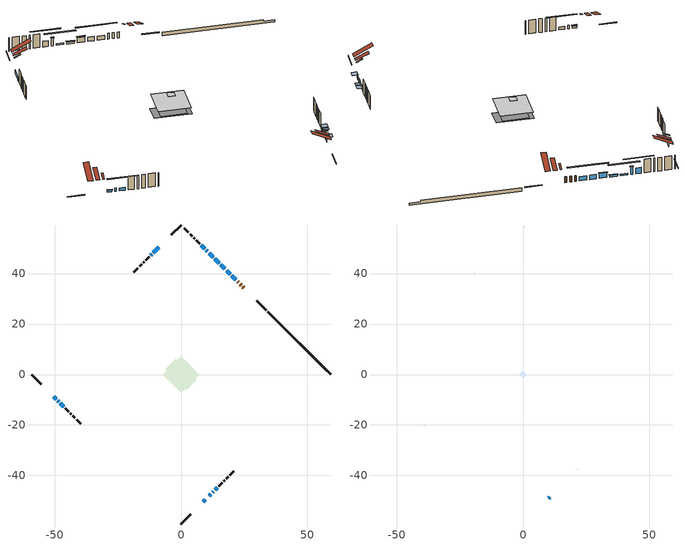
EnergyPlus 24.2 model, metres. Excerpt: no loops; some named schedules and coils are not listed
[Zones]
conditioned space
 floor adiabatic (Floor2 construction): -5.8,0 0,5.8 5.8,0 0,-5.8 z1.19
 floor adiabatic (AdiabaticFloorConstruction): -7.19,0 0,7.19 7.19,0 0,-7.19 z3.63
 floor foundation (Slab1 construction): -6.2,2.18 -2.18,6.2 6.2,-2.18 2.18,-6.2 z0
 wall outside (RimJoist1 construction): 0,-59.22 3.8,-55.41 / -59.22,0 -55.41,-3.8 / 0,59.22 -3.8,55.41 / 33.77,25.44 29.97,29.25 z1.19:1.49
 wall outside (AdiabaticWallConstruction 1): 24.94,34.28 24.51,34.7 / 23.86,35.36 23.43,35.79 / 22.77,36.44 22.4,36.81 z1.19:3.22
 wall outside (AdiabaticWallConstruction): -50.38,-8.83 -49.41,-9.8 z1.19:1.95; 8.83,-50.38 9.59,-49.63 z1.19:2.87; -48.76,-10.46 -48.46,-10.76 / -8.83,50.38 -10.91,48.31 / -11.56,47.65 -11.94,47.27 z1.19:2.41; -47.8,-11.42 -46.51,-12.71 / 12.5,-46.71 12.87,-46.35 z1.19:2.21; 21.75,37.47 20.13,39.09 / 19.48,39.74 18.04,41.18 z1.19:2.71; 11.2,-48.02 11.85,-47.37 z1.19:2.72; 17.38,41.84 15.73,43.49 z1.19:3.02; 15.07,44.15 13.42,45.8 / 12.76,46.46 11.11,48.11 z1.19:1.8; 10.45,48.77 10.02,49.2 z1.19:3.93; 9.36,49.85 8.07,51.15 z1.19:3.22; 13.52,-45.7 14.28,-44.94 z1.19:2.26
 wall outside (Wall1 construction): 14.93,-44.28 16.33,-42.89 / -45.85,-13.37 -44.46,-14.76 / -12.6,46.62 -13.99,45.23 / 7.41,51.8 6.02,53.2 z1.19:6.07
 wall outside (Wall2 construction): 16.98,-42.23 17.27,-41.94 / -43.8,-15.42 -43.51,-15.71 / -14.65,44.57 -14.94,44.28 / 5.36,53.85 5.07,54.15 z1.19:6.07
 wall outside (Wall3 construction): 17.93,-41.29 18.73,-40.48 / -42.85,-16.36 -42.05,-17.17 / -15.6,43.62 -16.4,42.82 / 4.41,54.8 3.61,55.61 z1.19:6.07
 wall outside (Wall4 construction): 19.39,-39.83 20.98,-38.24 / -41.39,-17.83 -39.8,-19.42 / -17.06,42.16 -18.65,40.57 / 2.95,56.26 1.36,57.85 z1.19:6.07
 wall foundation (FoundationWall1 construction): 34.43,24.79,0 34.43,24.79,1.19 56.74,2.48,1.19 56.74,2.48,0.7 59.22,0,0.7 59.22,0,0
 window (WindowConstruction): -50.38,-8.83 -49.41,-9.8 z1.19:1.95
 window (WindowConstruction 8): 8.83,-50.38 9.59,-49.63 z1.19:2.87
 window (WindowConstruction 14): -48.76,-10.46 -48.46,-10.76 z1.19:2.41
 window (WindowConstruction 9): -47.8,-11.42 -46.51,-12.71 z1.19:2.2
 window (WindowConstruction 10): -8.83,50.38 -10.91,48.31 z1.19:2.41
 window (WindowConstruction 11): 21.75,37.47 20.13,39.08 z1.19:2.71
 window (WindowConstruction 12): 19.48,39.74 18.04,41.18 z1.19:2.71
 window (WindowConstruction 15): -11.56,47.65 -11.94,47.28 z1.19:2.41
 window (WindowConstruction 1): 11.2,-48.02 11.85,-47.37 z1.19:2.71
 window (WindowConstruction 2): 17.38,41.84 15.73,43.49 z1.19:3.02
 window (WindowConstruction 3): 15.07,44.15 13.42,45.8 z1.19:1.8
 window (WindowConstruction 4): 12.76,46.46 11.11,48.11 z1.19:1.8
 window (WindowConstruction 5): 10.45,48.77 10.02,49.2 z1.19:3.93
 window (WindowConstruction 6): 9.36,49.85 8.07,51.15 z1.19:3.22
 window (WindowConstruction 13): 12.5,-46.71 12.86,-46.35 z1.19:2.2
 window (WindowConstruction 7): 13.52,-45.7 14.28,-44.94 z1.19:2.26
 door (Door): 24.94,34.28 24.51,34.7 z1.19:3.22
 door (Door 1): 23.86,35.36 23.43,35.79 z1.19:3.22
 door (Door 2): 22.77,36.44 22.41,36.81 z1.19:3.22
 ceiling adiabatic (AdiabaticFloorConstruction): 0,-7.19 7.19,0 0,7.19 -7.19,0 z3.63
 roof outside (Roof1 construction): 5.65,-53.56,6.07 1.39,-49.3,9.08 0.19,-50.49,9.08 4.46,-54.76,6.07; -53.56,-5.65,6.07 -49.3,-1.39,9.08 -50.49,-0.19,9.08 -54.76,-4.46,6.07; -5.65,53.56,6.07 -1.39,49.3,9.08 -0.19,50.49,9.08 -4.46,54.76,6.07; 28.12,31.1,6.07 23.85,26.83,9.08 25.05,25.64,9.08 29.31,29.9,6.07
 roof outside (Roof2 construction): 7.14,-52.08,6.07 4.09,-49.03,7.86 3.26,-49.86,7.86 6.31,-52.91,6.07; -52.08,-7.14,6.07 -49.03,-4.09,7.86 -49.86,-3.26,7.86 -52.91,-6.31,6.07; -7.14,52.08,6.07 -4.09,49.03,7.86 -3.26,49.86,7.86 -6.31,52.91,6.07; 26.64,32.58,6.07 23.59,29.53,7.86 24.41,28.7,7.86 27.46,31.75,6.07
attic - vented
 floor to conditioned space (Floor1 construction Reversed): -1.45,0 0,1.45 1.45,0 0,-1.45 z6.07
 wall outside (AdiabaticWallConstruction): 10.24,-48.97 10.54,-48.67 z1.19:2.41
 wall outside (Wall5 construction): 21.64,-37.58 21.69,-37.53 / -39.14,-20.07 -39.09,-20.12 / -19.3,39.91 -19.35,39.86 / 0.71,58.51 0.66,58.56 z1.19:6.07
 window (WindowConstruction 16): 10.24,-48.97 10.54,-48.67 z1.19:2.41
 roof outside (Roof3 construction): 8.18,-51.04,6.07 6.81,-49.67,7.03 6.43,-50.06,7.03 7.79,-51.42,6.07; -51.04,-8.18,6.07 -49.67,-6.81,7.03 -50.06,-6.43,7.03 -51.42,-7.79,6.07; -8.18,51.04,6.07 -6.81,49.67,7.03 -6.43,50.06,7.03 -7.79,51.42,6.07; 25.6,33.62,6.07 24.23,32.25,7.03 24.61,31.87,7.03 25.98,33.24,6.07
shading: -49.27,-9.95 -50.53,-8.69 -50.82,-8.98 -49.56,-10.24 z2.15; 9.8,-49.42 8.62,-50.6 9.91,-51.89 11.09,-50.71 z3.17; -43.78,-15.44 -50.53,-8.69 -50.82,-8.98 -44.07,-15.73 z6.06; 17.4,41.81 24.48,34.74 24.77,35.03 17.69,42.1 z6.57; 15.31,43.91 22.2,37.01 22.49,37.3 15.6,44.2 z6.57; 11.99,-47.23 11.06,-48.16 11.35,-48.45 12.28,-47.52 z2.92; 15.59,43.63 17.52,41.69 17.81,41.98 15.88,43.92 z3.22; 13.28,45.94 15.21,44 15.5,44.29 13.57,46.23 z2; 8.38,50.84 15.49,43.73 15.78,44.02 8.67,51.13 z5.66; 9.88,49.34 10.59,48.62 10.88,48.91 10.17,49.63 z4.13; 5.34,53.88 12.09,47.13 12.38,47.42 5.63,54.17 z7.08; 13.08,-46.14 12.29,-46.92 13.59,-48.22 14.37,-47.43 z2.5; 14.49,-44.73 13.31,-45.91 14.6,-47.2 15.78,-46.02 z2.56
[Building]
Building 1: Terrain=Suburbs
[Site:Location]
Quebec Intl AP_QC: Latitude {deg}=46.8; Longitude {deg}=-71.38; Time Zone {hr}=-5; Elevation {m}=74; Keep Site Location Information=Yes
[Site:GroundTemperature:Shallow]
0.0108218, -2.24938, -2.43038, -1.3578, 2.94801, 7.23376, 10.9493, 13.303, 13.5029, 11.5886, 7.96783, 3.81355
[Site:WaterMainsTemperature]
Calculation Method=Schedule; Temperature Schedule=mains temperature schedule
[Material] Roughness=Rough; Thermal Absorptance=0.9
Name | Thickness {m} | Conductivity {W/m-K} | Density {kg/m3} | Specific Heat {J/kg-K} | Solar Absorptance | Visible Absorptance
asphalt or fiberglass shingles | 0.00635 | 0.162714 | 1121.4 | 1465.45 | 0.4 | 0.4
ceiling loosefill ins | 0.0846667 | 0.0480833 | 16.02 | 1046.75 | 0.7 | 0.7
ceiling stud and cavity | 0.1397 | 0.10943 | 65.682 | 1177.47 | 0.7 | 0.7
concrete 4.0 in. | 0.1016 | 1.803125 | 2242.8 | 837.4 | 0.7 | 0.7
concrete 8.0 in. | 0.2032 | 1.803125 | 2242.8 | 837.4 | 0.7 | 0.7
door material | 0.04445 | 0.188738 | 512.64 | 1214.23 | 0.7 | 0.7
door material 1 | 0.04445 | 0.0451087 | 512.64 | 1214.23 | 0.7 | 0.7
exterior vertical ins | 0.00243554 | 0.029427 | 32.04 | 1214.23 | 0.7 | 0.7
floor covering | 0.0127 | 9.015625 | 54.468 | 1339.84 | 0.6 | 0.6
floor covering 1 | 0.0127 | 0.0433444 | 54.468 | 1339.84 | 0.6 | 0.6
floor rigid ins; wall rigid ins | 0.512978 | 0.029427 | 32.04 | 1214.23 | 0.7 | 0.7
floor stud and cavity | 0.0889 | 0.234607 | 50.32683 | 1063.81 | 0.7 | 0.7
floor stud and cavity 1 | 0.1397 | 1.75129 | 37.0049 | 1207.88 | 0.7 | 0.7
furniture material conditioned space 1 | 0.1524 | 0.115458 | 640.8 | 1214.23 | 0.6 | 0.6
gypsum board | 0.0127 | 0.160291 | 801 | 837.4 | 0.6 | 0.6
gypsum board 1 | 0.0127 | 0.160291 | 801 | 837.4 | 0.7 | 0.7
osb sheathing 0.5 in. | 0.0127 | 0.115458 | 512.64 | 1214.23 | 0.7 | 0.7
osb sheathing 0.75 in. | 0.01905 | 0.115458 | 512.64 | 1214.23 | 0.7 | 0.7
osb sheathing 2.0 in. | 0.0508 | 0.115458 | 512.64 | 1214.23 | 0.7 | 0.7
rim joist stud and cavity | 0.0508 | 0.0359914 | 125.044 | 1163.47 | 0.6 | 0.6
roof rigid ins | 0.051816 | 0.029427 | 32.04 | 1214.23 | 0.7 | 0.7
roof stud and cavity | 0.2032 | 0.174816 | 78.34581 | 1123.46 | 0.7 | 0.7
roof stud and cavity 1 | 0.2032 | 0.17795 | 78.34581 | 1123.46 | 0.7 | 0.7
wall stud and cavity | 0.1397 | 0.0933394 | 139.0536 | 1170.24 | 0.7 | 0.7
wall stud and cavity 1 | 0.1397 | 0.0962846 | 139.0536 | 1170.24 | 0.7 | 0.7
wall stud and cavity 2 | 0.1397 | 0.0870893 | 139.0536 | 1170.24 | 0.7 | 0.7
wall stud and cavity 3 | 0.1397 | 0.0930111 | 139.0536 | 1170.24 | 0.7 | 0.7
wall stud and cavity 4 | 0.0889 | 6.1454 | 50.32683 | 1063.81 | 0.6 | 0.6
wall stud and cavity 5 | 0.0889 | 0.380278 | 52.3479 | 1209.89 | 0.7 | 0.7
wall stud and cavity 6 | 0.0889 | 0.391764 | 83.0341 | 1211.67 | 0.7 | 0.7
wood siding | 0.0254 | 0.102417 | 544.68 | 1172.36 | 0.4 | 0.4
wood siding 1 | 0.00254 | 0.102417 | 544.68 | 1172.36 | 0.4 | 0.4
wood siding 2; wood siding 3; wood siding 4 | 0.0254 | 0.102417 | 544.68 | 1172.36 | 0.7 | 0.7
[WindowMaterial:SimpleGlazingSystem]
Name | U-Factor {W/m2-K} | Solar Heat Gain Coefficient
WindowMaterial | 2.96164 | 0.56
WindowMaterial 1 | 2.94348 | 0.59
WindowMaterial 10 | 2.898619 | 0.65
WindowMaterial 11 | 2.90259 | 0.65
WindowMaterial 12 | 5.29076 | 0.67
WindowMaterial 13 | 3.04 | 0.45
WindowMaterial 14 | 2.76689 | 0.48
WindowMaterial 2 | 2.890102 | 0.66
WindowMaterial 3 | 2.972433 | 0.56
WindowMaterial 4 | 2.97073 | 0.56
WindowMaterial 5 | 2.97584 | 0.59
WindowMaterial 6 | 2.94859 | 0.58
WindowMaterial 7 | 2.92871 | 0.61
WindowMaterial 8 | 2.961077 | 0.56
WindowMaterial 9 | 2.89692 | 0.66
[Construction]
AdiabaticFloorConstruction: floor stud and cavity 1, floor rigid ins, osb sheathing 0.75 in., floor covering 1
AdiabaticWallConstruction: wood siding 3, wall rigid ins, wall stud and cavity 5, gypsum board
AdiabaticWallConstruction 1: wood siding 4, wall rigid ins, wall stud and cavity 5, gypsum board
Door; Door 2: door material
Door 1: door material 1
Floor1 construction Reversed: gypsum board, ceiling stud and cavity, ceiling loosefill ins
Floor2 construction: floor stud and cavity, floor covering
FoundationWall1 construction: concrete 8.0 in., gypsum board 1
furniture construction conditioned space 1: furniture material conditioned space 1
PartitionWallConstruction: gypsum board, wall stud and cavity 6, gypsum board
RimJoist1 construction: wood siding 2, osb sheathing 2.0 in., rim joist stud and cavity
Roof1 construction: asphalt or fiberglass shingles, roof rigid ins, osb sheathing 0.75 in., roof stud and cavity, gypsum board
Roof2 construction: asphalt or fiberglass shingles, roof rigid ins, osb sheathing 0.75 in., roof stud and cavity 1, gypsum board
Roof3 construction: asphalt or fiberglass shingles
Slab1 construction: concrete 4.0 in.
Wall1 construction: wood siding, osb sheathing 0.5 in., wall stud and cavity, gypsum board
Wall2 construction: wood siding, osb sheathing 0.5 in., wall stud and cavity 1, gypsum board
Wall3 construction: wood siding, osb sheathing 0.5 in., wall stud and cavity 2, gypsum board
Wall4 construction: wood siding, osb sheathing 0.5 in., wall stud and cavity 3, gypsum board
Wall5 construction: wood siding 1, wall stud and cavity 4
WindowConstruction: WindowMaterial
WindowConstruction 1: WindowMaterial 1
WindowConstruction 10: WindowMaterial 9
WindowConstruction 11: WindowMaterial 10
WindowConstruction 12: WindowMaterial 11
WindowConstruction 13; WindowConstruction 16: WindowMaterial 12
WindowConstruction 14: WindowMaterial 13
WindowConstruction 15: WindowMaterial 14
WindowConstruction 2: WindowMaterial 2
WindowConstruction 3; WindowConstruction 4: WindowMaterial 3
WindowConstruction 5: WindowMaterial 4
WindowConstruction 6: WindowMaterial 5
WindowConstruction 7: WindowMaterial 6
WindowConstruction 8: WindowMaterial 7
WindowConstruction 9: WindowMaterial 8
[Zone] Multiplier=1; Part of Total Floor Area=Yes
Name | Volume {m3}
attic - vented | 0.636983
conditioned space | 264.8
[Space]
Name | Zone | Volume {m3}
attic - vented 1 | attic - vented | 0.636983
conditioned space 1 | conditioned space | 264.8
[ZoneInfiltration:EffectiveLeakageArea]
infil attic - vented 1: Zone or Space=attic - vented 1; Schedule=Always On Discrete; Effective Air Leakage Area {cm2}=154.338; Stack Coefficient=0.000406458; Wind Coefficient=1.36216e-05
[ZoneMixing]
whole house fan mix: Zone or Space=attic - vented; Schedule=Always On Continuous; Design Flow Rate Calculation Method=Flow/Zone; Design Flow Rate {m3/s}=0; Source Zone or Space=conditioned space
[SurfaceProperty:ExposedFoundationPerimeter]
Slab1: Exposed Perimeter Calculation Method=TotalExposedPerimeter; Total Exposed Perimeter {m}=35.053
[InternalMass] Zone or ZoneList=conditioned space; Space or SpaceList=conditioned space 1
Name | Construction | Surface Area {m2}
furniture mass conditioned space 1 | furniture construction conditioned space 1 | 95.2478
partition wall mass | PartitionWallConstruction | 170.81
[Lights]
interior lighting: Zone or ZoneList or Space or SpaceList=conditioned space 1; Schedule=interior lighting schedule; Design Level Calculation Method=LightingLevel; Lighting Level {W}=343.2; Return Air Fraction=0; Fraction Radiant=0.6; Fraction Visible=0.2; Fraction Replaceable=1
[People]
occupants: Zone or ZoneList or Space or SpaceList=conditioned space 1; Number of People Schedule=occupants schedule; Number of People Calculation Method=People; Number of People=3; Fraction Radiant=0.314171; Sensible Heat Fraction=0.56303; Activity Level Schedule=occupants activity schedule; Carbon Dioxide Generation Rate {m3/s-W}=0; Enable ASHRAE 55 Comfort Warnings=No; Mean Radiant Temperature Calculation Type=EnclosureAveraged
[ElectricEquipment] Zone or ZoneList or Space or SpaceList=conditioned space 1; Design Level Calculation Method=EquipmentLevel
Name | Schedule | Design Level {W} | Fraction Latent | Fraction Radiant | Fraction Lost
clothes dryer | clothes dryer schedule | 140.772 | 0.015 | 0.081 | 0.85
clothes washer | clothes washer schedule | 32.1985 | 0.03 | 0.162 | 0.7
cooking range | cooking range schedule | 215.147 | 0.08 | 0.432 | 0.2
dishwasher | dishwasher schedule | 66.8632 | 0.3 | 0.18 | 0.4
fridge | fridge schedule | 72.9452 | 0 | 0.6 | 0
mech vent house fan | mech vent house fan schedule | 0 | 0 | 0 | 1
mech vent house fan cfis | mech vent house fan cfis schedule | 0 | 0 | 0 | 0
mech vent range fan 0 | mech vent range fan 0 schedule | 57 | 0 | 0 | 1
misc plug loads | misc plug loads schedule | 494.7 | 0.045 | 0.513 | 0.1
whole house fan | Always On Discrete | 0 | 0 | 0 | 1
[OtherEquipment] Zone or ZoneList or Space or SpaceList=conditioned space 1; Design Level Calculation Method=EquipmentLevel
Name | Fuel Type | Schedule | Design Level {W} | Fraction Latent | Fraction Radiant | Fraction Lost
clothes dryer 1 | Electricity | clothes dryer schedule | 0 | 0.015 | 0.081 | 0.85
cooking range 1 | Electricity | cooking range schedule | 0 | 0.08 | 0.432 | 0.2
general water use latent | None | general water use schedule | 62.594 | 1 | 0 | 0
general water use sensible | None | general water use schedule | -61.6891 | 0 | 0.6 | 0
mech vent house fan latent load | None | Always On Discrete | 0 | 1 | 0 | 0
mech vent house fan sensible load | None | Always On Discrete | 0 | 0 | 0 | 0
water heater energy adjustment1 | Electricity | Always On Discrete | 0.01 | 0 | 0 | 1
[ZoneInfiltration:DesignFlowRate] Zone or ZoneList or Space or SpaceList=conditioned space 1; Schedule=Always On Discrete; Design Flow Rate Calculation Method=Flow/Zone; Design Flow Rate {m3/s}=0
infil flow; natural vent flow; whole house fan flow
[ZoneControl:Thermostat]
conditioned space Thermostat: Zone or ZoneList=conditioned space; Control Type Schedule=conditioned space Thermostat Schedule; Control 1=conditioned space temperature setpoint; Temperature Difference Between Cutout And Setpoint {deltaC}=0
[ThermostatSetpoint:DualSetpoint]
conditioned space temperature setpoint: Heating Setpoint Temperature Schedule=heating setpoint; Cooling Setpoint Temperature Schedule=cooling setpoint
[AirLoopHVAC:UnitarySystem]
unit heater unitary system: Control Type=Load; Controlling Zone or Thermostat Location=conditioned space; Dehumidification Control Type=None; Availability Schedule=Always On Discrete; Supply Fan=unit heater supply fan; Fan Placement=BlowThrough; Supply Air Fan Operating Mode Schedule=unit heater auto fan schedule; Heating Coil=unit heater htg coil; DX Heating Coil Sizing Ratio=1; Use DOAS DX Cooling Coil=No; Minimum Supply Air Temperature {C}=2; Latent Load Control=SensibleOnlyLoadControl; Cooling Supply Air Flow Rate Method=None; Heating Supply Air Flow Rate Method=SupplyAirFlowRate; Heating Supply Air Flow Rate {m3/s}=0.00141584; No Load Supply Air Flow Rate Method=SupplyAirFlowRate; No Load Supply Air Flow Rate {m3/s}=0; No Load Supply Air Flow Rate Control Set To Low Speed=Yes; Maximum Supply Air Temperature {C}=48.8889; Maximum Outdoor Dry-Bulb Temperature for Supplemental Heater Operation {C}=21; Ancillary On-Cycle Electric Power {W}=0; Ancillary Off-Cycle Electric Power {W}=0
[Zone equipment]
conditioned space: electric baseboard, unit heater unitary system
[Foundation:Kiva]
Foundation Kiva 1: Initial Indoor Air Temperature {C}=18; Wall Height Above Grade {m}=1.19; Wall Depth Below Slab {m}=0.2032; Custom Block Material Name 1=exterior vertical ins; Custom Block Depth 1 {m}=1.19; Custom Block X Position 1 {m}=0.2159; Custom Block Z Position 1 {m}=0
[Foundation:Kiva:Settings]
Soil Conductivity {W/m-K}=0.849921; Soil Density {kg/m3}=1842.3; Soil Specific Heat {J/kg-K}=418.7; Ground Solar Absorptivity=0.9; Ground Thermal Absorptivity=0.9; Ground Surface Roughness {m}=0.03; Far-Field Width {m}=40; Deep-Ground Boundary Condition=ZeroFlux; Deep-Ground Depth {m}=40; Minimum Cell Dimension {m}=0.2; Maximum Cell Growth Coefficient=3; Simulation Timestep=Timestep
[Exterior:Lights]
exterior lighting: Schedule=exterior lighting schedule; Design Level {W}=75.6
[EnergyManagementSystem:Sensor] Output:Variable or Output:Meter Index Key=conditioned space
Name | Output:Variable or Output:Meter
conditioned_space_clg_unmet_s | Zone Cooling Setpoint Not Met Time
conditioned_space_htg_unmet_s | Zone Heating Setpoint Not Met Time
fridge_tin_s; tin_s; tin_s_1 | Zone Mean Air Temperature
tout_s | Zone Outdoor Air Drybulb Temperature
win_s | Zone Air Humidity Ratio
[Schedule:Constant]
Name | Hourly Value
Always On Continuous; mech vent house fan schedule; mech vent house fan cfis schedule; Always On Discrete | 1
occupants activity schedule | 117.228
fridge schedule; unit heater auto fan schedule | 0
[Schedule:Week:Daily]
interior lighting schedule Week Rule - Jan1-Jan27: interior lighting schedule day, interior lighting schedule day, interior lighting schedule day, interior lighting schedule day, interior lighting schedule day, interior lighting schedule day, interior lighting schedule day, interior lighting schedule default day, interior lighting schedule default day, interior lighting schedule default day, interior lighting schedule default day, interior lighting schedule default day
interior lighting schedule Week Rule - Jan28-Feb3: interior lighting schedule day, interior lighting schedule day, interior lighting schedule day, interior lighting schedule day, interior lighting schedule day 1, interior lighting schedule day 1, interior lighting schedule day 1, interior lighting schedule default day, interior lighting schedule default day, interior lighting schedule default day, interior lighting schedule default day, interior lighting schedule default day
interior lighting schedule Week Rule - Feb4-Feb24: interior lighting schedule day 1, interior lighting schedule day 1, interior lighting schedule day 1, interior lighting schedule day 1, interior lighting schedule day 1, interior lighting schedule day 1, interior lighting schedule day 1, interior lighting schedule default day, interior lighting schedule default day, interior lighting schedule default day, interior lighting schedule default day, interior lighting schedule default day
interior lighting schedule Week Rule - Feb25-Mar3: interior lighting schedule day 1, interior lighting schedule day 1, interior lighting schedule day 1, interior lighting schedule day 1, interior lighting schedule day 2, interior lighting schedule day 2, interior lighting schedule day 2, interior lighting schedule default day, interior lighting schedule default day, interior lighting schedule default day, interior lighting schedule default day, interior lighting schedule default day
interior lighting schedule Week Rule - Mar4-Mar31: interior lighting schedule day 2, interior lighting schedule day 2, interior lighting schedule day 2, interior lighting schedule day 2, interior lighting schedule day 2, interior lighting schedule day 2, interior lighting schedule day 2, interior lighting schedule default day, interior lighting schedule default day, interior lighting schedule default day, interior lighting schedule default day, interior lighting schedule default day
interior lighting schedule Week Rule - Apr1-Apr28: interior lighting schedule day 3, interior lighting schedule day 3, interior lighting schedule day 3, interior lighting schedule day 3, interior lighting schedule day 3, interior lighting schedule day 3, interior lighting schedule day 3, interior lighting schedule default day, interior lighting schedule default day, interior lighting schedule default day, interior lighting schedule default day, interior lighting schedule default day
interior lighting schedule Week Rule - Apr29-May5: interior lighting schedule day 3, interior lighting schedule day 3, interior lighting schedule day 4, interior lighting schedule day 4, interior lighting schedule day 4, interior lighting schedule day 4, interior lighting schedule day 4, interior lighting schedule default day, interior lighting schedule default day, interior lighting schedule default day, interior lighting schedule default day, interior lighting schedule default day
interior lighting schedule Week Rule - May6-May26: interior lighting schedule day 4, interior lighting schedule day 4, interior lighting schedule day 4, interior lighting schedule day 4, interior lighting schedule day 4, interior lighting schedule day 4, interior lighting schedule day 4, interior lighting schedule default day, interior lighting schedule default day, interior lighting schedule default day, interior lighting schedule default day, interior lighting schedule default day
interior lighting schedule Week Rule - May27-Jun2: interior lighting schedule day 4, interior lighting schedule day 4, interior lighting schedule day 4, interior lighting schedule day 4, interior lighting schedule day 4, interior lighting schedule day 5, interior lighting schedule day 5, interior lighting schedule default day, interior lighting schedule default day, interior lighting schedule default day, interior lighting schedule default day, interior lighting schedule default day
interior lighting schedule Week Rule - Jun3-Jun30: interior lighting schedule day 5, interior lighting schedule day 5, interior lighting schedule day 5, interior lighting schedule day 5, interior lighting schedule day 5, interior lighting schedule day 5, interior lighting schedule day 5, interior lighting schedule default day, interior lighting schedule default day, interior lighting schedule default day, interior lighting schedule default day, interior lighting schedule default day
interior lighting schedule Week Rule - Jul1-Jul28: interior lighting schedule day 6, interior lighting schedule day 6, interior lighting schedule day 6, interior lighting schedule day 6, interior lighting schedule day 6, interior lighting schedule day 6, interior lighting schedule day 6, interior lighting schedule default day, interior lighting schedule default day, interior lighting schedule default day, interior lighting schedule default day, interior lighting schedule default day
interior lighting schedule Week Rule - Jul29-Aug4: interior lighting schedule day 6, interior lighting schedule day 6, interior lighting schedule day 6, interior lighting schedule day 7, interior lighting schedule day 7, interior lighting schedule day 7, interior lighting schedule day 7, interior lighting schedule default day, interior lighting schedule default day, interior lighting schedule default day, interior lighting schedule default day, interior lighting schedule default day
interior lighting schedule Week Rule - Aug5-Aug25: interior lighting schedule day 7, interior lighting schedule day 7, interior lighting schedule day 7, interior lighting schedule day 7, interior lighting schedule day 7, interior lighting schedule day 7, interior lighting schedule day 7, interior lighting schedule default day, interior lighting schedule default day, interior lighting schedule default day, interior lighting schedule default day, interior lighting schedule default day
interior lighting schedule Week Rule - Aug26-Sep1: interior lighting schedule day 7, interior lighting schedule day 7, interior lighting schedule day 7, interior lighting schedule day 7, interior lighting schedule day 7, interior lighting schedule day 7, interior lighting schedule day 8, interior lighting schedule default day, interior lighting schedule default day, interior lighting schedule default day, interior lighting schedule default day, interior lighting schedule default day
interior lighting schedule Week Rule - Sep2-Sep29: interior lighting schedule day 8, interior lighting schedule day 8, interior lighting schedule day 8, interior lighting schedule day 8, interior lighting schedule day 8, interior lighting schedule day 8, interior lighting schedule day 8, interior lighting schedule default day, interior lighting schedule default day, interior lighting schedule default day, interior lighting schedule default day, interior lighting schedule default day
interior lighting schedule Week Rule - Sep30-Oct6: interior lighting schedule day 8, interior lighting schedule day 9, interior lighting schedule day 9, interior lighting schedule day 9, interior lighting schedule day 9, interior lighting schedule day 9, interior lighting schedule day 9, interior lighting schedule default day, interior lighting schedule default day, interior lighting schedule default day, interior lighting schedule default day, interior lighting schedule default day
interior lighting schedule Week Rule - Oct7-Oct27: interior lighting schedule day 9, interior lighting schedule day 9, interior lighting schedule day 9, interior lighting schedule day 9, interior lighting schedule day 9, interior lighting schedule day 9, interior lighting schedule day 9, interior lighting schedule default day, interior lighting schedule default day, interior lighting schedule default day, interior lighting schedule default day, interior lighting schedule default day
interior lighting schedule Week Rule - Oct28-Nov3: interior lighting schedule day 9, interior lighting schedule day 9, interior lighting schedule day 9, interior lighting schedule day 9, interior lighting schedule day 10, interior lighting schedule day 10, interior lighting schedule day 10, interior lighting schedule default day, interior lighting schedule default day, interior lighting schedule default day, interior lighting schedule default day, interior lighting schedule default day
interior lighting schedule Week Rule - Nov4-Nov24: interior lighting schedule day 10, interior lighting schedule day 10, interior lighting schedule day 10, interior lighting schedule day 10, interior lighting schedule day 10, interior lighting schedule day 10, interior lighting schedule day 10, interior lighting schedule default day, interior lighting schedule default day, interior lighting schedule default day, interior lighting schedule default day, interior lighting schedule default day
interior lighting schedule Week Rule - Nov25-Dec1: interior lighting schedule day 10, interior lighting schedule day 10, interior lighting schedule day 10, interior lighting schedule day 10, interior lighting schedule day 10, interior lighting schedule day 10, interior lighting schedule day 11, interior lighting schedule default day, interior lighting schedule default day, interior lighting schedule default day, interior lighting schedule default day, interior lighting schedule default day
interior lighting schedule Week Rule - Dec2-Dec31: interior lighting schedule day 11, interior lighting schedule day 11, interior lighting schedule day 11, interior lighting schedule day 11, interior lighting schedule day 11, interior lighting schedule day 11, interior lighting schedule day 11, interior lighting schedule default day, interior lighting schedule default day, interior lighting schedule default day, interior lighting schedule default day, interior lighting schedule default day
occupants schedule Week Rule - Jan1-Dec31: occupants schedule day, occupants schedule day, occupants schedule day, occupants schedule day, occupants schedule day, occupants schedule day, occupants schedule day, occupants schedule default day, occupants schedule default day, occupants schedule default day, occupants schedule default day, occupants schedule default day
clothes dryer schedule Week Rule - Jan1-Dec31: clothes dryer schedule day, clothes dryer schedule day, clothes dryer schedule day, clothes dryer schedule day, clothes dryer schedule day, clothes dryer schedule day, clothes dryer schedule day, clothes dryer schedule default day, clothes dryer schedule default day, clothes dryer schedule default day, clothes dryer schedule default day, clothes dryer schedule default day
clothes washer schedule Week Rule - Jan1-Dec31: clothes washer schedule day, clothes washer schedule day, clothes washer schedule day, clothes washer schedule day, clothes washer schedule day, clothes washer schedule day, clothes washer schedule day, clothes washer schedule default day, clothes washer schedule default day, clothes washer schedule default day, clothes washer schedule default day, clothes washer schedule default day
cooking range schedule Week Rule - Jan1-Dec31: cooking range schedule day, cooking range schedule day, cooking range schedule day, cooking range schedule day, cooking range schedule day, cooking range schedule day, cooking range schedule day, cooking range schedule default day, cooking range schedule default day, cooking range schedule default day, cooking range schedule default day, cooking range schedule default day
dishwasher schedule Week Rule - Jan1-Dec31: dishwasher schedule day, dishwasher schedule day, dishwasher schedule day, dishwasher schedule day, dishwasher schedule day, dishwasher schedule day, dishwasher schedule day, dishwasher schedule default day, dishwasher schedule default day, dishwasher schedule default day, dishwasher schedule default day, dishwasher schedule default day
mech vent range fan 0 schedule Week Rule - Jan1-Dec31: mech vent range fan 0 schedule day, mech vent range fan 0 schedule day, mech vent range fan 0 schedule day, mech vent range fan 0 schedule day, mech vent range fan 0 schedule day, mech vent range fan 0 schedule day, mech vent range fan 0 schedule day, mech vent range fan 0 schedule default day, mech vent range fan 0 schedule default day, mech vent range fan 0 schedule default day, mech vent range fan 0 schedule default day, mech vent range fan 0 schedule default day
misc plug loads schedule Week Rule - Jan1-Dec31: misc plug loads schedule day, misc plug loads schedule day, misc plug loads schedule day, misc plug loads schedule day, misc plug loads schedule day, misc plug loads schedule day, misc plug loads schedule day, misc plug loads schedule default day, misc plug loads schedule default day, misc plug loads schedule default day, misc plug loads schedule default day, misc plug loads schedule default day
general water use schedule Week Rule - Jan1-Dec31: general water use schedule day, general water use schedule day, general water use schedule day, general water use schedule day, general water use schedule day, general water use schedule day, general water use schedule day, general water use schedule default day, general water use schedule default day, general water use schedule default day, general water use schedule default day, general water use schedule default day
exterior lighting schedule Week Rule - Jan1-Jan27: exterior lighting schedule day, exterior lighting schedule day, exterior lighting schedule day, exterior lighting schedule day, exterior lighting schedule day, exterior lighting schedule day, exterior lighting schedule day, exterior lighting schedule default day, exterior lighting schedule default day, exterior lighting schedule default day, exterior lighting schedule default day, exterior lighting schedule default day
exterior lighting schedule Week Rule - Jan28-Feb3: exterior lighting schedule day, exterior lighting schedule day, exterior lighting schedule day, exterior lighting schedule day, exterior lighting schedule day 1, exterior lighting schedule day 1, exterior lighting schedule day 1, exterior lighting schedule default day, exterior lighting schedule default day, exterior lighting schedule default day, exterior lighting schedule default day, exterior lighting schedule default day
exterior lighting schedule Week Rule - Feb4-Feb24: exterior lighting schedule day 1, exterior lighting schedule day 1, exterior lighting schedule day 1, exterior lighting schedule day 1, exterior lighting schedule day 1, exterior lighting schedule day 1, exterior lighting schedule day 1, exterior lighting schedule default day, exterior lighting schedule default day, exterior lighting schedule default day, exterior lighting schedule default day, exterior lighting schedule default day
exterior lighting schedule Week Rule - Feb25-Mar3: exterior lighting schedule day 1, exterior lighting schedule day 1, exterior lighting schedule day 1, exterior lighting schedule day 1, exterior lighting schedule day 2, exterior lighting schedule day 2, exterior lighting schedule day 2, exterior lighting schedule default day, exterior lighting schedule default day, exterior lighting schedule default day, exterior lighting schedule default day, exterior lighting schedule default day
[Schedule:Year]
interior lighting schedule: interior lighting schedule Week Rule - Jan1-Jan27, 1, 1, 1, 27, interior lighting schedule Week Rule - Jan28-Feb3, 1, 28, 2, 3, interior lighting schedule Week Rule - Feb4-Feb24, 2, 4, 2, 24, interior lighting schedule Week Rule - Feb25-Mar3, 2, 25, 3, 3, interior lighting schedule Week Rule - Mar4-Mar31, 3, 4, 3, 31, interior lighting schedule Week Rule - Apr1-Apr28, 4, 1, 4, 28, interior lighting schedule Week Rule - Apr29-May5, 4, 29, 5, 5, interior lighting schedule Week Rule - May6-May26, 5, 6, 5, 26, interior lighting schedule Week Rule - May27-Jun2, 5, 27, 6, 2, interior lighting schedule Week Rule - Jun3-Jun30, 6, 3, 6, 30, interior lighting schedule Week Rule - Jul1-Jul28, 7, 1, 7, 28, interior lighting schedule Week Rule - Jul29-Aug4, 7, 29, 8, 4, interior lighting schedule Week Rule - Aug5-Aug25, 8, 5, 8, 25, interior lighting schedule Week Rule - Aug26-Sep1, 8, 26, 9, 1, interior lighting schedule Week Rule - Sep2-Sep29, 9, 2, 9, 29, interior lighting schedule Week Rule - Sep30-Oct6, 9, 30, 10, 6, interior lighting schedule Week Rule - Oct7-Oct27, 10, 7, 10, 27, interior lighting schedule Week Rule - Oct28-Nov3, 10, 28, 11, 3, interior lighting schedule Week Rule - Nov4-Nov24, 11, 4, 11, 24, interior lighting schedule Week Rule - Nov25-Dec1, 11, 25, 12, 1, interior lighting schedule Week Rule - Dec2-Dec31, 12, 2, 12, 31
occupants schedule: occupants schedule Week Rule - Jan1-Dec31, 1, 1, 12, 31
clothes dryer schedule: clothes dryer schedule Week Rule - Jan1-Dec31, 1, 1, 12, 31
clothes washer schedule: clothes washer schedule Week Rule - Jan1-Dec31, 1, 1, 12, 31
cooking range schedule: cooking range schedule Week Rule - Jan1-Dec31, 1, 1, 12, 31
dishwasher schedule: dishwasher schedule Week Rule - Jan1-Dec31, 1, 1, 12, 31
mech vent range fan 0 schedule: mech vent range fan 0 schedule Week Rule - Jan1-Dec31, 1, 1, 12, 31
misc plug loads schedule: misc plug loads schedule Week Rule - Jan1-Dec31, 1, 1, 12, 31
general water use schedule: general water use schedule Week Rule - Jan1-Dec31, 1, 1, 12, 31
exterior lighting schedule: exterior lighting schedule Week Rule - Jan1-Jan27, 1, 1, 1, 27, exterior lighting schedule Week Rule - Jan28-Feb3, 1, 28, 2, 3, exterior lighting schedule Week Rule - Feb4-Feb24, 2, 4, 2, 24, exterior lighting schedule Week Rule - Feb25-Mar3, 2, 25, 3, 3, exterior lighting schedule Week Rule - Mar4-Mar31, 3, 4, 3, 31, exterior lighting schedule Week Rule - Apr1-Apr28, 4, 1, 4, 28, exterior lighting schedule Week Rule - Apr29-May5, 4, 29, 5, 5, exterior lighting schedule Week Rule - May6-May26, 5, 6, 5, 26, exterior lighting schedule Week Rule - May27-Jun2, 5, 27, 6, 2, exterior lighting schedule Week Rule - Jun3-Jun30, 6, 3, 6, 30, exterior lighting schedule Week Rule - Jul1-Jul28, 7, 1, 7, 28, exterior lighting schedule Week Rule - Jul29-Aug4, 7, 29, 8, 4, exterior lighting schedule Week Rule - Aug5-Aug25, 8, 5, 8, 25, exterior lighting schedule Week Rule - Aug26-Sep1, 8, 26, 9, 1, exterior lighting schedule Week Rule - Sep2-Sep29, 9, 2, 9, 29, exterior lighting schedule Week Rule - Sep30-Oct6, 9, 30, 10, 6, exterior lighting schedule Week Rule - Oct7-Oct27, 10, 7, 10, 27, exterior lighting schedule Week Rule - Oct28-Nov3, 10, 28, 11, 3, exterior lighting schedule Week Rule - Nov4-Nov24, 11, 4, 11, 24, exterior lighting schedule Week Rule - Nov25-Dec1, 11, 25, 12, 1, exterior lighting schedule Week Rule - Dec2-Dec31, 12, 2, 12, 31
[Schedule:Compact]
conditioned space Thermostat Schedule: Through: 12/31, For: AllDays, Until: 24:00, 4
mains temperature schedule: Through: 01/01, For: AllDays, Until: 24:00, 5.175, Through: 01/02, For: AllDays, Until: 24:00, 5.10167, Through: 01/03, For: AllDays, Until: 24:00, 5.02889, Through: 01/04, For: AllDays, Until: 24:00, 4.95778, Through: 01/05, For: AllDays, Until: 24:00, 4.88778, Through: 01/06, For: AllDays, Until: 24:00, 4.81833, Through: 01/07, For: AllDays, Until: 24:00, 4.75056, Through: 01/08, For: AllDays, Until: 24:00, 4.68389, Through: 01/09, For: AllDays, Until: 24:00, 4.61833, Through: 01/10, For: AllDays, Until: 24:00, 4.55389, Through: 01/11, For: AllDays, Until: 24:00, 4.49056, Through: 01/12, For: AllDays, Until: 24:00, 4.42889, Through: 01/13, For: AllDays, Until: 24:00, 4.36778, Through: 01/14, For: AllDays, Until: 24:00, 4.30889, Through: 01/15, For: AllDays, Until: 24:00, 4.25056, Through: 01/16, For: AllDays, Until: 24:00, 4.19389, Through: 01/17, For: AllDays, Until: 24:00, 4.13833, Through: 01/18, For: AllDays, Until: 24:00, 4.08444, Through: 01/19, For: AllDays, Until: 24:00, 4.03167, Through: 01/20, For: AllDays, Until: 24:00, 3.98056, Through: 01/21, For: AllDays, Until: 24:00, 3.93056, Through: 01/22, For: AllDays, Until: 24:00, 3.88222, Through: 01/23, For: AllDays, Until: 24:00, 3.835, Through: 01/24, For: AllDays, Until: 24:00, 3.78944, Through: 01/25, For: AllDays, Until: 24:00, 3.74556, Through: 01/26, For: AllDays, Until: 24:00, 3.70278, Through: 01/27, For: AllDays, Until: 24:00, 3.66167, Through: 01/28, For: AllDays, Until: 24:00, 3.62167, Through: 01/29, For: AllDays, Until: 24:00, 3.58389, Through: 01/30, For: AllDays, Until: 24:00, 3.54722, Through: 01/31, For: AllDays, Until: 24:00, 3.51167, Through: 02/01, For: AllDays, Until: 24:00, 3.47833, Through: 02/02, For: AllDays, Until: 24:00, 3.44611, Through: 02/03, For: AllDays, Until: 24:00, 3.41556, Through: 02/04, For: AllDays, Until: 24:00, 3.38667, Through: 02/05, For: AllDays, Until: 24:00, 3.35944, Through: 02/06, For: AllDays, Until: 24:00, 3.33389, Through: 02/07, For: AllDays, Until: 24:00, 3.30944, Through: 02/08, For: AllDays, Until: 24:00, 3.28667, Through: 02/09, For: AllDays, Until: 24:00, 3.26611, Through: 02/10, For: AllDays, Until: 24:00, 3.24667, Through: 02/11, For: AllDays, Until: 24:00, 3.22889, Through: 02/12, For: AllDays, Until: 24:00, 3.21278, Through: 02/13, For: AllDays, Until: 24:00, 3.19833, Through: 02/14, For: AllDays, Until: 24:00, 3.18556, Through: 02/15, For: AllDays, Until: 24:00, 3.17389, Through: 02/16, For: AllDays, Until: 24:00, 3.16444, Through: 02/17, For: AllDays, Until: 24:00, 3.15667, Through: 02/18, For: AllDays, Until: 24:00, 3.15056, Through: 02/19, For: AllDays, Until: 24:00, 3.14556, Through: 02/20, For: AllDays, Until: 24:00, 3.14278, Through: 02/21, For: AllDays, Until: 24:00, 3.14111, Through: 02/22, For: AllDays, Until: 24:00, 3.14167, Through: 02/23, For: AllDays, Until: 24:00, 3.14333, Through: 02/24, For: AllDays, Until: 24:00, 3.14722, Through: 02/25, For: AllDays, Until: 24:00, 3.15222, Through: 02/26, For: AllDays, Until: 24:00, 3.15944, Through: 02/27, For: AllDays, Until: 24:00, 3.16778, Through: 02/28, For: AllDays, Until: 24:00, 3.17778, Through: 03/01, For: AllDays, Until: 24:00, 3.18944, Through: 03/02, For: AllDays, Until: 24:00, 3.20333, Through: 03/03, For: AllDays, Until: 24:00, 3.21833, Through: 03/04, For: AllDays, Until: 24:00, 3.235, Through: 03/05, For: AllDays, Until: 24:00, 3.25333, Through: 03/06, For: AllDays, Until: 24:00, 3.27333, Through: 03/07, For: AllDays, Until: 24:00, 3.29444, Through: 03/08, For: AllDays, Until: 24:00, 3.31778, Through: 03/09, For: AllDays, Until: 24:00, 3.34222, Through: 03/10, For: AllDays, Until: 24:00, 3.36889, Through: 03/11, For: AllDays, Until: 24:00, 3.39667, Through: 03/12, For: AllDays, Until: 24:00, 3.42611, Through: 03/13, For: AllDays, Until: 24:00, 3.45722, Through: 03/14, For: AllDays, Until: 24:00, 3.49, Through: 03/15, For: AllDays, Until: 24:00, 3.52389, Through: 03/16, For: AllDays, Until: 24:00, 3.55944, Through: 03/17, For: AllDays, Until: 24:00, 3.59667, Through: 03/18, For: AllDays, Until: 24:00, 3.63556, Through: 03/19, For: AllDays, Until: 24:00, 3.67556, Through: 03/20, For: AllDays, Until: 24:00, 3.71722, Through: 03/21, For: AllDays, Until: 24:00, 3.76056, Through: 03/22, For: AllDays, Until: 24:00, 3.80556, Through: 03/23, For: AllDays, Until: 24:00, 3.85111, Through: 03/24, For: AllDays, Until: 24:00, 3.89889, Through: 03/25, For: AllDays, Until: 24:00, 3.94778, Through: 03/26, For: AllDays, Until: 24:00, 3.99833, Through: 03/27, For: AllDays, Until: 24:00, 4.05, Through: 03/28, For: AllDays, Until: 24:00, 4.10333, Through: 03/29, For: AllDays, Until: 24:00, 4.15778, Through: 03/30, For: AllDays, Until: 24:00, 4.21333, Through: 03/31, For: AllDays, Until: 24:00, 4.27056, Through: 04/01, For: AllDays, Until: 24:00, 4.32944, Through: 04/02, For: AllDays, Until: 24:00, 4.38889, Through: 04/03, For: AllDays, Until: 24:00, 4.45, Through: 04/04, For: AllDays, Until: 24:00, 4.51222, Through: 04/05, For: AllDays, Until: 24:00, 4.57611, Through: 04/06, For: AllDays, Until: 24:00, 4.64056, Through: 04/07, For: AllDays, Until: 24:00, 4.70667, Through: 04/08, For: AllDays, Until: 24:00, 4.77389, Through: 04/09, For: AllDays, Until: 24:00, 4.84222, Through: 04/10, For: AllDays, Until: 24:00, 4.91167, Through: 04/11, For: AllDays, Until: 24:00, 4.98278, Through: 04/12, For: AllDays, Until: 24:00, 5.05444, Through: 04/13, For: AllDays, Until: 24:00, 5.12722, Through: 04/14, For: AllDays, Until: 24:00, 5.20111, Through: 04/15, For: AllDays, Until: 24:00, 5.27611, Through: 04/16, For: AllDays, Until: 24:00, 5.35167, Through: 04/17, For: AllDays, Until: 24:00, 5.42889, Through: 04/18, For: AllDays, Until: 24:00, 5.50667, Through: 04/19, For: AllDays, Until: 24:00, 5.58556, Through: 04/20, For: AllDays, Until: 24:00, 5.665, Through: 04/21, For: AllDays, Until: 24:00, 5.74611, Through: 04/22, For: AllDays, Until: 24:00, 5.82722, Through: 04/23, For: AllDays, Until: 24:00, 5.91, Through: 04/24, For: AllDays, Until: 24:00, 5.99278, Through: 04/25, For: AllDays, Until: 24:00, 6.07722, Through: 04/26, For: AllDays, Until: 24:00, 6.16167, Through: 04/27, For: AllDays, Until: 24:00, 6.24722, Through: 04/28, For: AllDays, Until: 24:00, 6.33389, Through: 04/29, For: AllDays, Until: 24:00, 6.42056, Through: 04/30, For: AllDays, Until: 24:00, 6.50833, Through: 05/01, For: AllDays, Until: 24:00, 6.59667, Through: 05/02, For: AllDays, Until: 24:00, 6.68556, Through: 05/03, For: AllDays, Until: 24:00, 6.775, Through: 05/04, For: AllDays, Until: 24:00, 6.86556, Through: 05/05, For: AllDays, Until: 24:00, 6.95611, Through: 05/06, For: AllDays, Until: 24:00, 7.04722, Through: 05/07, For: AllDays, Until: 24:00, 7.13889, Through: 05/08, For: AllDays, Until: 24:00, 7.23111, Through: 05/09, For: AllDays, Until: 24:00, 7.32333, Through: 05/10, For: AllDays, Until: 24:00, 7.41667, Through: 05/11, For: AllDays, Until: 24:00, 7.51, Through: 05/12, For: AllDays, Until: 24:00, 7.60389, Through: 05/13, For: AllDays, Until: 24:00, 7.69778, Through: 05/14, For: AllDays, Until: 24:00, 7.79222, Through: 05/15, For: AllDays, Until: 24:00, 7.88667, Through: 05/16, For: AllDays, Until: 24:00, 7.98167, Through: 05/17, For: AllDays, Until: 24:00, 8.07667, Through: 05/18, For: AllDays, Until: 24:00, 8.17167, Through: 05/19, For: AllDays, Until: 24:00, 8.26722, Through: 05/20, For: AllDays, Until: 24:00, 8.36278, Through: 05/21, For: AllDays, Until: 24:00, 8.45833, Through: 05/22, For: AllDays, Until: 24:00, 8.55444, Through: 05/23, For: AllDays, Until: 24:00, 8.65, Through: 05/24, For: AllDays, Until: 24:00, 8.74611, Through: 05/25, For: AllDays, Until: 24:00, 8.84167, Through: 05/26, For: AllDays, Until: 24:00, 8.93722, Through: 05/27, For: AllDays, Until: 24:00, 9.03333, Through: 05/28, For: AllDays, Until: 24:00, 9.12889, Through: 05/29, For: AllDays, Until: 24:00, 9.22389, Through: 05/30, For: AllDays, Until: 24:00, 9.31944, Through: 05/31, For: AllDays, Until: 24:00, 9.41444, Through: 06/01, For: AllDays, Until: 24:00, 9.50944, Through: 06/02, For: AllDays, Until: 24:00, 9.60389, Through: 06/03, For: AllDays, Until: 24:00, 9.69833, Through: 06/04, For: AllDays, Until: 24:00, 9.79278, Through: 06/05, For: AllDays, Until: 24:00, 9.88667, Through: 06/06, For: AllDays, Until: 24:00, 9.98, Through: 06/07, For: AllDays, Until: 24:00, 10.0728, Through: 06/08, For: AllDays, Until: 24:00, 10.1656, Through: 06/09, For: AllDays, Until: 24:00, 10.2578, Through: 06/10, For: AllDays, Until: 24:00, 10.3494, Through: 06/11, For: AllDays, Until: 24:00, 10.4411, Through: 06/12, For: AllDays, Until: 24:00, 10.5317, Through: 06/13, For: AllDays, Until: 24:00, 10.6222, Through: 06/14, For: AllDays, Until: 24:00, 10.7117, Through: 06/15, For: AllDays, Until: 24:00, 10.8006, Through: 06/16, For: AllDays, Until: 24:00, 10.8889, Through: 06/17, For: AllDays, Until: 24:00, 10.9772, Through: 06/18, For: AllDays, Until: 24:00, 11.0639, Through: 06/19, For: AllDays, Until: 24:00, 11.1506, Through: 06/20, For: AllDays, Until: 24:00, 11.2361, Through: 06/21, For: AllDays, Until: 24:00, 11.3211, Through: 06/22, For: AllDays, Until: 24:00, 11.4056, Through: 06/23, For: AllDays, Until: 24:00, 11.4889, Through: 06/24, For: AllDays, Until: 24:00, 11.5711, Through: 06/25, For: AllDays, Until: 24:00, 11.6533, Through: 06/26, For: AllDays, Until: 24:00, 11.7339, Through: 06/27, For: AllDays, Until: 24:00, 11.8139, Through: 06/28, For: AllDays, Until: 24:00, 11.8928, Through: 06/29, For: AllDays, Until: 24:00, 11.9711, Through: 06/30, For: AllDays, Until: 24:00, 12.0483, Through: 07/01, For: AllDays, Until: 24:00, 12.1244, Through: 07/02, For: AllDays, Until: 24:00, 12.1994, Through: 07/03, For: AllDays, Until: 24:00, 12.2733, Through: 07/04, For: AllDays, Until: 24:00, 12.3467, Through: 07/05, For: AllDays, Until: 24:00, 12.4183, Through: 07/06, For: AllDays, Until: 24:00, 12.4894, Through: 07/07, For: AllDays, Until: 24:00, 12.5589, Through: 07/08, For: AllDays, Until: 24:00, 12.6278, Through: 07/09, For: AllDays, Until: 24:00, 12.695, Through: 07/10, For: AllDays, Until: 24:00, 12.7617, Through: 07/11, For: AllDays, Until: 24:00, 12.8267, Through: 07/12, For: AllDays, Until: 24:00, 12.8906, Through: 07/13, For: AllDays, Until: 24:00, 12.9528, Through: 07/14, For: AllDays, Until: 24:00, 13.0144, Through: 07/15, For: AllDays, Until: 24:00, 13.0744, Through: 07/16, For: AllDays, Until: 24:00, 13.1333, Through: 07/17, For: AllDays, Until: 24:00, 13.1906, Through: 07/18, For: AllDays, Until: 24:00, 13.2467, Through: 07/19, For: AllDays, Until: 24:00, 13.3017, Through: 07/20, For: AllDays, Until: 24:00, 13.355, Through: 07/21, For: AllDays, Until: 24:00, 13.4072, Through: 07/22, For: AllDays, Until: 24:00, 13.4578, Through: 07/23, For: AllDays, Until: 24:00, 13.5067, Through: 07/24, For: AllDays, Until: 24:00, 13.5544, Through: 07/25, For: AllDays, Until: 24:00, 13.6011, Through: 07/26, For: AllDays, Until: 24:00, 13.6461, Through: 07/27, For: AllDays, Until: 24:00, 13.6894, Through: 07/28, For: AllDays, Until: 24:00, 13.7317, Through: 07/29, For: AllDays, Until: 24:00, 13.7722, Through: 07/30, For: AllDays, Until: 24:00, 13.8111, Through: 07/31, For: AllDays, Until: 24:00, 13.8489, Through: 08/01, For: AllDays, Until: 24:00, 13.8844, Through: 08/02, For: AllDays, Until: 24:00, 13.9189, Through: 08/03, For: AllDays, Until: 24:00, 13.9522, Through: 08/04, For: AllDays, Until: 24:00, 13.9833, Through: 08/05, For: AllDays, Until: 24:00, 14.0133, Through: 08/06, For: AllDays, Until: 24:00, 14.0411, Through: 08/07, For: AllDays, Until: 24:00, 14.0678, Through: 08/08, For: AllDays, Until: 24:00, 14.0933, Through: 08/09, For: AllDays, Until: 24:00, 14.1167, Through: 08/10, For: AllDays, Until: 24:00, 14.1383, Through: 08/11, For: AllDays, Until: 24:00, 14.1589, Through: 08/12, For: AllDays, Until: 24:00, 14.1772, Through: 08/13, For: AllDays, Until: 24:00, 14.1944, Through: 08/14, For: AllDays, Until: 24:00, 14.21, Through: 08/15, For: AllDays, Until: 24:00, 14.2233, Through: 08/16, For: AllDays, Until: 24:00, 14.2356, Through: 08/17, For: AllDays, Until: 24:00, 14.2461, Through: 08/18, For: AllDays, Until: 24:00, 14.255, Through: 08/19, For: AllDays, Until: 24:00, 14.2622, Through: 08/20, For: AllDays, Until: 24:00, 14.2678, Through: 08/21, For: AllDays, Until: 24:00, 14.2717, Through: 08/22, For: AllDays, Until: 24:00, 14.2739, Through: 08/23, For: AllDays, Until: 24:00, 14.2744, Through: 08/24, For: AllDays, Until: 24:00, 14.2733, Through: 08/25, For: AllDays, Until: 24:00, 14.2711, Through: 08/26, For: AllDays, Until: 24:00, 14.2667, Through: 08/27, For: AllDays, Until: 24:00, 14.2606, Through: 08/28, For: AllDays, Until: 24:00, 14.2528, Through: 08/29, For: AllDays, Until: 24:00, 14.2439, Through: 08/30, For: AllDays, Until: 24:00, 14.2328, Through: 08/31, For: AllDays, Until: 24:00, 14.2206, Through: 09/01, For: AllDays, Until: 24:00, 14.2061, Through: 09/02, For: AllDays, Until: 24:00, 14.1906, Through: 09/03, For: AllDays, Until: 24:00, 14.1728, Through: 09/04, For: AllDays, Until: 24:00, 14.1539, Through: 09/05, For: AllDays, Until: 24:00, 14.1333, Through: 09/06, For: AllDays, Until: 24:00, 14.1111, Through: 09/07, For: AllDays, Until: 24:00, 14.0872, Through: 09/08, For: AllDays, Until: 24:00, 14.0617, Through: 09/09, For: AllDays, Until: 24:00, 14.035, Through: 09/10, For: AllDays, Until: 24:00, 14.0061, Through: 09/11, For: AllDays, Until: 24:00, 13.9761, Through: 09/12, For: AllDays, Until: 24:00, 13.9444, Through: 09/13, For: AllDays, Until: 24:00, 13.9111, Through: 09/14, For: AllDays, Until: 24:00, 13.8761, Through: 09/15, For: AllDays, Until: 24:00, 13.84, Through: 09/16, For: AllDays, Until: 24:00, 13.8022, Through: 09/17, For: AllDays, Until: 24:00, 13.7628, Through: 09/18, For: AllDays, Until: 24:00, 13.7217, Through: 09/19, For: AllDays, Until: 24:00, 13.6794, Through: 09/20, For: AllDays, Until: 24:00, 13.6356, Through: 09/21, For: AllDays, Until: 24:00, 13.59, Through: 09/22, For: AllDays, Until: 24:00, 13.5433, Through: 09/23, For: AllDays, Until: 24:00, 13.4956, Through: 09/24, For: AllDays, Until: 24:00, 13.4456, Through: 09/25, For: AllDays, Until: 24:00, 13.395, Through: 09/26, For: AllDays, Until: 24:00, 13.3422, Through: 09/27, For: AllDays, Until: 24:00, 13.2883, Through: 09/28, For: AllDays, Until: 24:00, 13.2333, Through: 09/29, For: AllDays, Until: 24:00, 13.1772, Through: 09/30, For: AllDays, Until: 24:00, 13.1194, Through: 10/01, For: AllDays, Until: 24:00, 13.06, Through: 10/02, For: AllDays, Until: 24:00, 13, Through: 10/03, For: AllDays, Until: 24:00, 12.9383, Through: 10/04, For: AllDays, Until: 24:00, 12.8756, Through: 10/05, For: AllDays, Until: 24:00, 12.8111, Through: 10/06, For: AllDays, Until: 24:00, 12.7456, Through: 10/07, For: AllDays, Until: 24:00, 12.6794, Through: 10/08, For: AllDays, Until: 24:00, 12.6117, Through: 10/09, For: AllDays, Until: 24:00, 12.5428, Through: 10/10, For: AllDays, Until: 24:00, 12.4728, Through: 10/11, For: AllDays, Until: 24:00, 12.4017, Through: 10/12, For: AllDays, Until: 24:00, 12.3294, Through: 10/13, For: AllDays, Until: 24:00, 12.2561, Through: 10/14, For: AllDays, Until: 24:00, 12.1817, Through: 10/15, For: AllDays, Until: 24:00, 12.1061, Through: 10/16, For: AllDays, Until: 24:00, 12.03, Through: 10/17, For: AllDays, Until: 24:00, 11.9528, Through: 10/18, For: AllDays, Until: 24:00, 11.8744, Through: 10/19, For: AllDays, Until: 24:00, 11.795, Through: 10/20, For: AllDays, Until: 24:00, 11.715, Through: 10/21, For: AllDays, Until: 24:00, 11.6339, Through: 10/22, For: AllDays, Until: 24:00, 11.5517, Through: 10/23, For: AllDays, Until: 24:00, 11.4689, Through: 10/24, For: AllDays, Until: 24:00, 11.3856, Through: 10/25, For: AllDays, Until: 24:00, 11.3011, Through: 10/26, For: AllDays, Until: 24:00, 11.2161, Through: 10/27, For: AllDays, Until: 24:00, 11.13, Through: 10/28, For: AllDays, Until: 24:00, 11.0433, Through: 10/29, For: AllDays, Until: 24:00, 10.9561, Through: 10/30, For: AllDays, Until: 24:00, 10.8683, Through: 10/31, For: AllDays, Until: 24:00, 10.7794, Through: 11/01, For: AllDays, Until: 24:00, 10.6906, Through: 11/02, For: AllDays, Until: 24:00, 10.6006, Through: 11/03, For: AllDays, Until: 24:00, 10.51, Through: 11/04, For: AllDays, Until: 24:00, 10.4194, Through: 11/05, For: AllDays, Until: 24:00, 10.3278, Through: 11/06, For: AllDays, Until: 24:00, 10.2361, Through: 11/07, For: AllDays, Until: 24:00, 10.1439, Through: 11/08, For: AllDays, Until: 24:00, 10.0511, Through: 11/09, For: AllDays, Until: 24:00, 9.95778, Through: 11/10, For: AllDays, Until: 24:00, 9.86444, Through: 11/11, For: AllDays, Until: 24:00, 9.77056, Through: 11/12, For: AllDays, Until: 24:00, 9.67611, Through: 11/13, For: AllDays, Until: 24:00, 9.58167, Through: 11/14, For: AllDays, Until: 24:00, 9.48722, Through: 11/15, For: AllDays, Until: 24:00, 9.39222, Through: 11/16, For: AllDays, Until: 24:00, 9.29667, Through: 11/17, For: AllDays, Until: 24:00, 9.20167, Through: 11/18, For: AllDays, Until: 24:00, 9.10611, Through: 11/19, For: AllDays, Until: 24:00, 9.01056, Through: 11/20, For: AllDays, Until: 24:00, 8.915, Through: 11/21, For: AllDays, Until: 24:00, 8.81889, Through: 11/22, For: AllDays, Until: 24:00, 8.72333, Through: 11/23, For: AllDays, Until: 24:00, 8.62722, Through: 11/24, For: AllDays, Until: 24:00, 8.53167, Through: 11/25, For: AllDays, Until: 24:00, 8.43611, Through: 11/26, For: AllDays, Until: 24:00, 8.34, Through: 11/27, For: AllDays, Until: 24:00, 8.245, Through: 11/28, For: AllDays, Until: 24:00, 8.14944, Through: 11/29, For: AllDays, Until: 24:00, 8.05389, Through: 11/30, For: AllDays, Until: 24:00, 7.95889, Through: 12/01, For: AllDays, Until: 24:00, 7.86444, Through: 12/02, For: AllDays, Until: 24:00, 7.76944, Through: 12/03, For: AllDays, Until: 24:00, 7.67556, Through: 12/04, For: AllDays, Until: 24:00, 7.58167, Through: 12/05, For: AllDays, Until: 24:00, 7.48778, Through: 12/06, For: AllDays, Until: 24:00, 7.39444, Through: 12/07, For: AllDays, Until: 24:00, 7.30167, Through: 12/08, For: AllDays, Until: 24:00, 7.20889, Through: 12/09, For: AllDays, Until: 24:00, 7.11722, Through: 12/10, For: AllDays, Until: 24:00, 7.02556, Through: 12/11, For: AllDays, Until: 24:00, 6.93444, Through: 12/12, For: AllDays, Until: 24:00, 6.84389, Through: 12/13, For: AllDays, Until: 24:00, 6.75389, Through: 12/14, For: AllDays, Until: 24:00, 6.66444, Through: 12/15, For: AllDays, Until: 24:00, 6.57556, Through: 12/16, For: AllDays, Until: 24:00, 6.48778, Through: 12/17, For: AllDays, Until: 24:00, 6.4, Through: 12/18, For: AllDays, Until: 24:00, 6.31333, Through: 12/19, For: AllDays, Until: 24:00, 6.22722, Through: 12/20, For: AllDays, Until: 24:00, 6.14167, Through: 12/21, For: AllDays, Until: 24:00, 6.05722, Through: 12/22, For: AllDays, Until: 24:00, 5.97333, Through: 12/23, For: AllDays, Until: 24:00, 5.89, Through: 12/24, For: AllDays, Until: 24:00, 5.80778, Through: 12/25, For: AllDays, Until: 24:00, 5.72667, Through: 12/26, For: AllDays, Until: 24:00, 5.64611, Through: 12/27, For: AllDays, Until: 24:00, 5.56667, Through: 12/28, For: AllDays, Until: 24:00, 5.48833, Through: 12/29, For: AllDays, Until: 24:00, 5.41056, Through: 12/30, For: AllDays, Until: 24:00, 5.33389, Through: 12/31, For: AllDays, Until: 24:00, 5.25778
